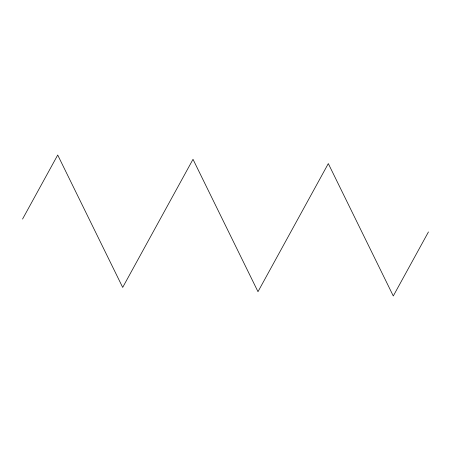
<?xml version="1.0" encoding="UTF-8"?>
<svg xmlns="http://www.w3.org/2000/svg" width="451" height="451" viewBox="0 0 451 451"><rect width="100%" height="100%" fill="white"/><g stroke="black" fill="none" stroke-linecap="round" stroke-linejoin="round"><path stroke-width="0.68" d="M22.55 219.073L57.711 155.026L122.689 287.405L193.011 159.31L257.989 291.69L328.311 163.595L393.289 295.974L428.45 231.927"/></g></svg>
